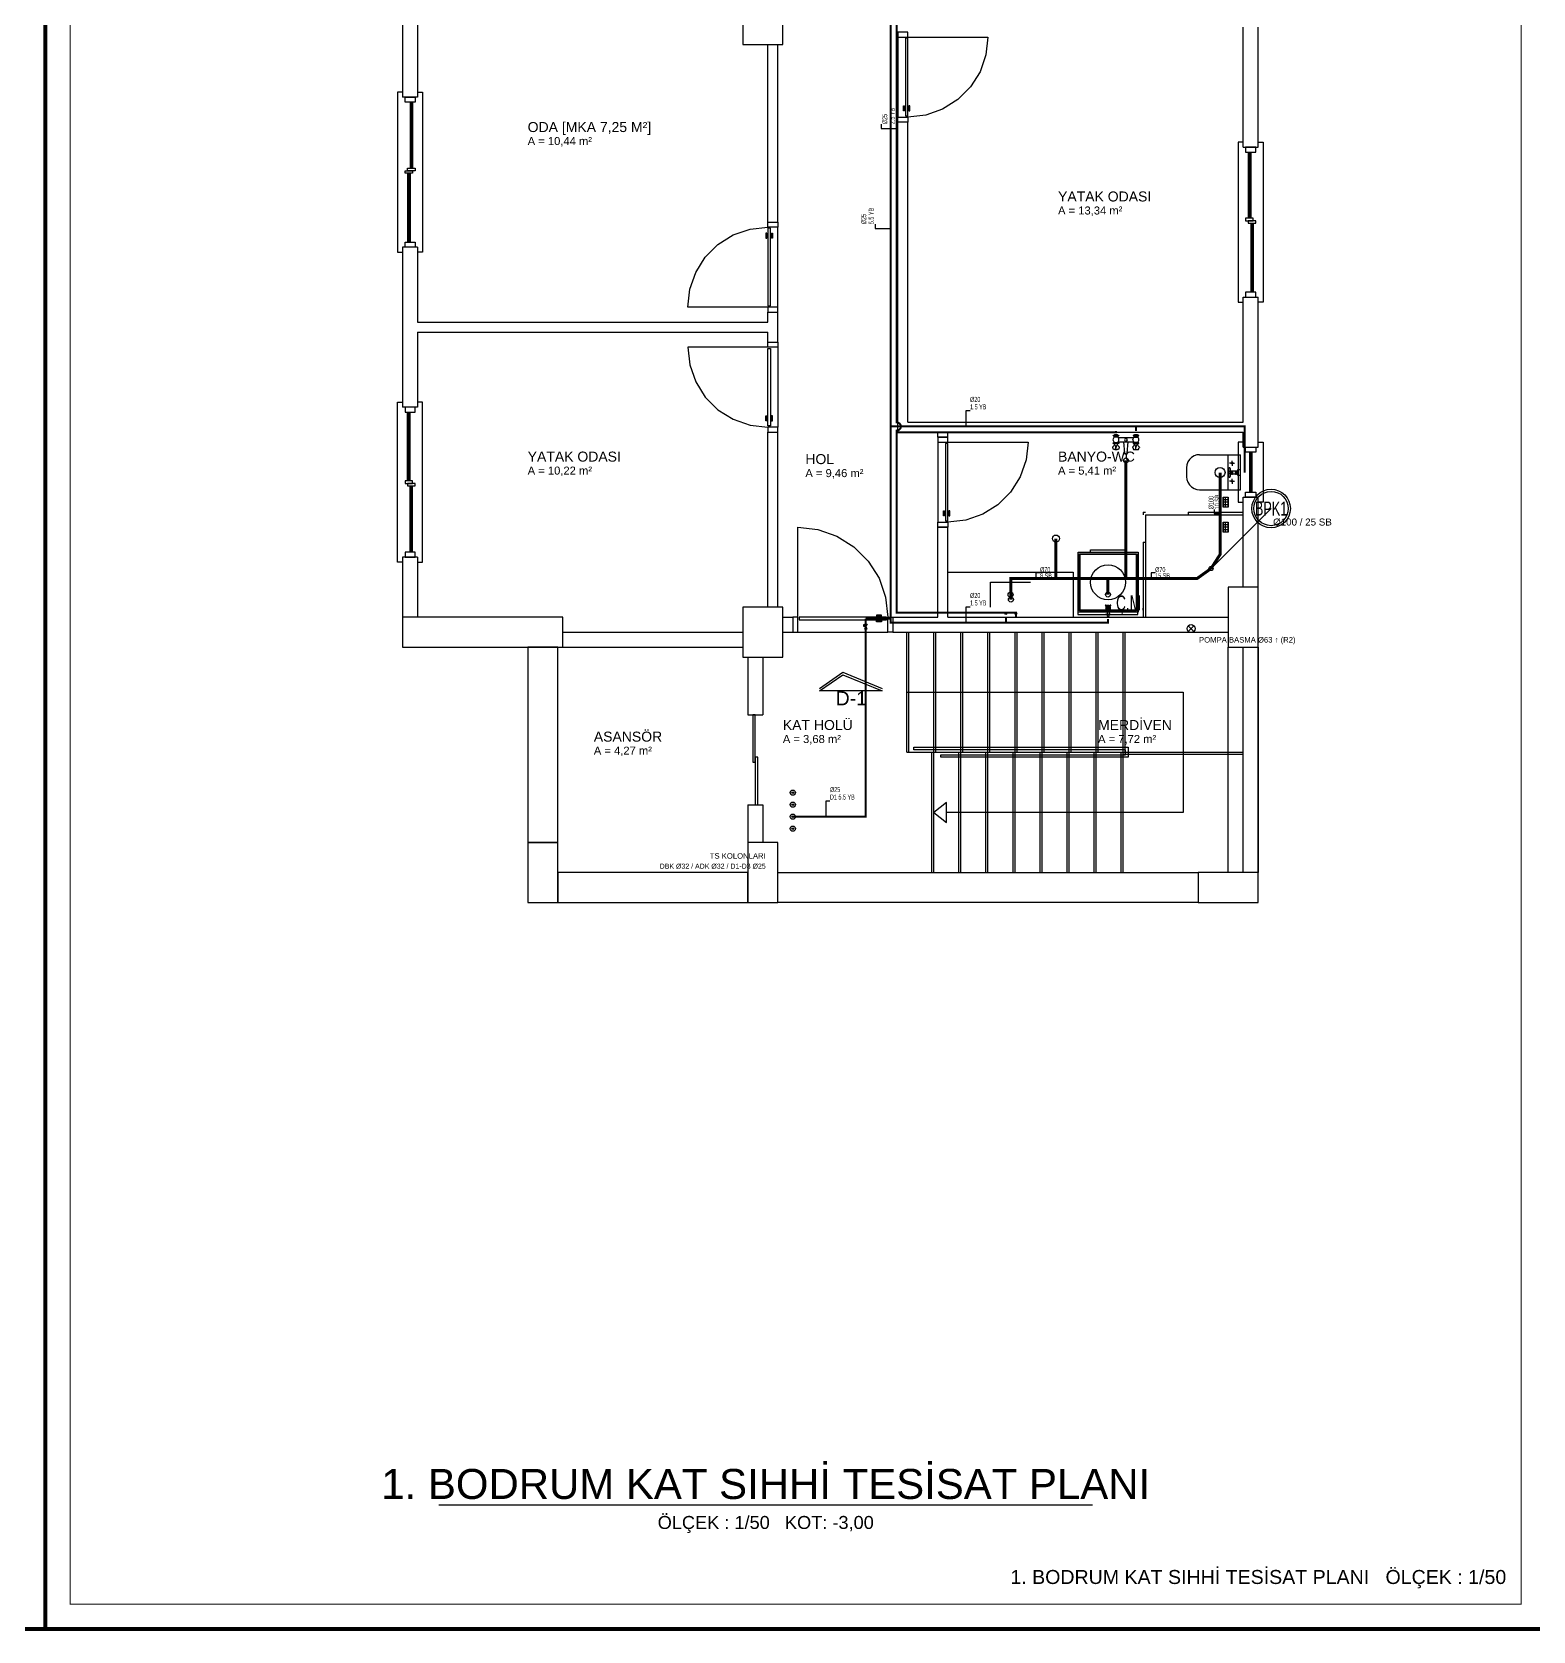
# Model space of a CAD drawing. Header units: centimetres. Extents: x -3952 to 14132, y 6348 to 11752.
# Drawn here: x 2987 to 4487, y 9098 to 10696 of the extents above; entities that cross this region are included whole.
import ezdxf
from ezdxf.enums import TextEntityAlignment as Align

# ---------------------------------------------------------------- set-up
doc = ezdxf.new("R2010")
doc.units = ezdxf.units.CM
for name, pattern in [('BASMA HATTI', [31, 25, -6]), ('DASHED', [18, 12, -6]), ('PIS', [38, 30, -8])]:
    doc.linetypes.add(name, pattern=pattern)
for name, color, linetype in [('MD-YUK-BIRIMI', 7, 'Continuous'), ('MIMARI', 8, 'Continuous'), ('MIMARI-KOLON', 8, 'Continuous'), ('MIMARI-TEFRIS', 9, 'Continuous'), ('MIMARI-YAZI', 8, 'Continuous'), ('MTY-KAT-ADI', 1, 'Continuous'), ('MTY-PAFTA', 7, 'Continuous'), ('MTY-PIS SU-BASMA', 6, 'Continuous'), ('MTY-PIS-SU-BORUSU', 6, 'PIS'), ('MTY-PISSU-CAP', 211, 'Continuous'), ('MTY-PISSU-KOLON', 211, 'DASHED'), ('MTY-PISSU-KOLONNO', 211, 'Continuous'), ('MTY-SICAKSU-BORU', 1, 'BASMA HATTI'), ('MTY-SOGUKSU-BORU', 5, 'Continuous'), ('MTY-TEFRIS', 15, 'Continuous'), ('MTY-TEMIZSU-CAP', 101, 'Continuous'), ('MTY-VANA', 1, 'Continuous'), ('MTY-YUK-BIRIMI', 7, 'Continuous')]:
    doc.layers.add(name, color=color, linetype=linetype)
doc.layers.add('ROTAS-PAFTA-SINIRI', color=8, linetype='Continuous', plot=False)
doc.styles.add('ANOTATIVO', font='arial.ttf')
doc.styles.add('MTY_CAP', font='wturkce.SHX', dxfattribs={"width": 0.65, "height": 20})
doc.styles.add('MTYCAPLT', font='arial.ttf', dxfattribs={"width": 0.65, "height": 1})
doc.styles.add('ROTAS', font='arial.ttf')

# ---------------------------------------------------------------- blocks, each defined once
blk = doc.blocks.new('ROTAS_PAFTA')
blk.add_lwpolyline([(0, 0), (1, 0), (1, 1), (0, 1)], close=True)
blk = doc.blocks.new('LAVABO1')
at = {"layer": 'MTY-TEFRIS', "color": 6}
blk.add_circle((0, 15), 2.5, dxfattribs=at)
at = {"layer": 'MTY-TEFRIS', "color": 3, "ltscale": 10}
blk.add_circle((-5, 1), 1, dxfattribs=at)
at = {"layer": 'MTY-TEFRIS', "color": 1, "ltscale": 10}
blk.add_circle((5, 1), 1, dxfattribs=at)
at = {"layer": 'MD-YUK-BIRIMI', "color": 6, "style": 'MTYCAPLT', "width": 0.65}
for tag, p in [('PSCP_001', (-1.3, 17)), ('PS_001', (-0.6, 14.5))]:
    blk.add_attdef(tag, p, '', height=1, dxfattribs=at)
at = {"layer": 'MD-YUK-BIRIMI', "color": 3, "style": 'MTYCAPLT', "width": 0.65}
for tag, p in [('SOCP_001', (-6.3, -0.5)), ('SO_001', (-5.7, 0.5))]:
    blk.add_attdef(tag, p, '', height=1, dxfattribs=at)
at = {"layer": 'MD-YUK-BIRIMI', "color": 1, "style": 'MTYCAPLT', "width": 0.65}
for tag, p in [('SCCP_001', (3.7, -0.5)), ('SC_001', (4.4, 0.5))]:
    blk.add_attdef(tag, p, '', height=1, dxfattribs=at)
blk = doc.blocks.new('CAMASIR MAKINASI1')
at = {"layer": 'MTY-TEFRIS'}
for p, q in [((-0.9, 0), (-0.9, -1.5)), ((-0.9, -1.5), (1.1, -1.5)), ((1.1, -1.5), (1.1, 0))]:
    blk.add_line(p, q, dxfattribs=at)
for points in [[(-30, 0), (30, 0), (30, 60), (-30, 60)], [(2.5, 0.4), (2.5, 0), (-2.5, 0), (-2.5, 0.4)]]:
    blk.add_lwpolyline(points, close=True, dxfattribs=at)
for points in [[(-1.8, 8.2, 0.414214), (-1.4, 8.2), (-1.3, 8.2, 0.414214), (-1.3, 8.7), (-2.1, 9.4, 0.414214), (-2.5, 9.4), (-2.6, 9.3, 0.414214), (-2.6, 8.9)], [(-1.8, 5.3, -0.414214), (-1.4, 5.3), (-1.3, 5.2, -0.414214), (-1.3, 4.8), (-2.1, 4, -0.414214), (-2.5, 4), (-2.6, 4.1, -0.414214), (-2.6, 4.6)], [(1.5, 8.7, 0.414214), (1.5, 8.2), (1.6, 8.2, 0.414214), (2, 8.2), (2.8, 8.9, 0.414214), (2.8, 9.3), (2.7, 9.4, 0.414214), (2.3, 9.4)], [(1.5, 4.8, -0.414214), (1.5, 5.2), (1.6, 5.3, -0.414214), (2, 5.3), (2.8, 4.6, -0.414214), (2.8, 4.1), (2.7, 4, -0.414214), (2.3, 4)]]:
    blk.add_lwpolyline(points, format="xyb", close=True, dxfattribs=at)
for points in [[(-1.5, 8.1), (-1.1, 7.7)], [(-1.5, 5.3), (-1.1, 5.7)], [(-1.3, 8.3), (-0.9, 7.9)], [(-1.3, 5.2), (-0.9, 5.6)], [(-0.9, 4.4), (-0.9, 0.4)], [(1.5, 8.3), (1.1, 7.9)], [(1.5, 5.2), (1.1, 5.6)], [(1.1, 4.4), (1.1, 0.4)], [(1.6, 8.1), (1.3, 7.7)], [(1.6, 5.3), (1.3, 5.7)]]:
    blk.add_lwpolyline(points, dxfattribs=at)
at = {"layer": 'MTY-TEFRIS', "color": 6}
blk.add_circle((0, 20), 2.5, dxfattribs=at)
at = {"layer": 'MTY-TEFRIS'}
for radius in [1.54, 0.581]:
    blk.add_circle((0.1, 6.7), radius, dxfattribs=at)
for start, end in [(143.134, 216.8657), (53.1342, 126.866), (233.1342, 306.8659), (323.1339, 36.8659)]:
    blk.add_arc((0.1, 6.7), 2.51, start, end, dxfattribs=at)
at = {"layer": 'MD-YUK-BIRIMI', "color": 6, "style": 'MTYCAPLT', "width": 0.65}
for tag, p in [('PSCP_001', (-1.3, 22)), ('PS_001', (-0.6, 19.5))]:
    blk.add_attdef(tag, p, '', height=1, dxfattribs=at)
at = {"layer": 'MD-YUK-BIRIMI', "color": 3, "style": 'MTYCAPLT', "width": 0.65}
for tag, p in [('SO_001', (-0.7, -0.5)), ('SOCP_001', (-1.2, -2))]:
    blk.add_attdef(tag, p, '', height=1, dxfattribs=at)
at = {"layer": 'MTY-TEFRIS', "color": 15, "style": 'MTYCAPLT', "width": 0.65}
blk.add_text('Ç.M.', height=15, dxfattribs=at).set_placement((8.1, 11.6), align=Align.MIDDLE_LEFT)
blk = doc.blocks.new('KLOZET1')
at = {"layer": 'MTY-TEFRIS', "color": 15}
blk.add_lwpolyline([(-3.9, 11.4, 0.414214), (-4.5, 10.8), (-4.5, 10.3, 0.414214), (-3.9, 9.7), (3.9, 9.7, 0.414214), (4.5, 10.3), (4.5, 10.8, 0.414214), (3.9, 11.4)], format="xyb", close=True, dxfattribs=at)
for points in [[(3, 0), (-3, 0), (-3, 2.3), (3, 2.3)], [(-0.8, 11.5), (0.8, 11.5), (0.8, 12), (-0.8, 12)], [(-0.8, 8.9), (0.8, 8.9), (0.8, 9.7), (-0.8, 9.7)]]:
    blk.add_lwpolyline(points, close=True, dxfattribs=at)
for points in [[(-1.6, 8.6), (-1.6, 7.5)], [(-1.6, 4.4), (-1.6, 3.4)], [(-1.3, 3.2), (-1.3, 2.3), (1.4, 2.3), (1.4, 3.2)], [(-1.2, 7.2), (-1.2, 4.8)], [(1.1, 8.9), (-1.1, 8.9)], [(-1.1, 7.3), (1.1, 7.3)], [(1.1, 4.7), (-1.1, 4.7)], [(-1.1, 3.1), (1.1, 3.1)], [(-0.5, 8.6), (-0.5, 7.5)], [(-0.5, 4.4), (-0.5, 3.4)], [(0.6, 8.6), (0.6, 7.5)], [(0.6, 4.4), (0.6, 3.4)], [(1.3, 4.8), (1.3, 5.2), (1.3, 7.2)], [(1.7, 8.6), (1.7, 7.5)], [(1.7, 4.4), (1.7, 3.4)]]:
    blk.add_lwpolyline(points, dxfattribs=at)
at = {"layer": 'MTY-TEFRIS', "color": 15, "elevation": 0}
for points in [[(-1, 10.3), (-1, 10.8, -0.414214), (-0.4, 11.4)], [(1, 10.3), (1, 10.8, 0.414214), (0.4, 11.4)]]:
    blk.add_lwpolyline(points, format="xyb", dxfattribs=at)
at = {"layer": 'MTY-TEFRIS', "color": 6}
blk.add_circle((0, 20), 5, dxfattribs=at)
at = {"layer": 'MTY-TEFRIS', "color": 15}
for centre, radius, start, end in [((-1.1, 8.1), 0.734, 41.7592, 138.241), ((-1.1, 8), 0.734, 221.7593, 318.2408), ((-1.1, 4), 0.734, 41.7592, 138.241), ((-1.1, 3.8), 0.734, 221.7593, 318.2408), ((-0.4, 10.3, 0), 0.641, 179.9998, 270.0001), ((0, 8.1), 0.734, 41.7592, 138.241), ((0, 8), 0.734, 221.7593, 318.2408), ((0, 4), 0.734, 41.7592, 138.241), ((0, 3.8), 0.734, 221.7593, 318.2408), ((0.4, 10.3, 0), 0.641, 270.0001, 0), ((1.1, 8.1), 0.734, 41.7592, 138.241), ((1.1, 8), 0.734, 221.7593, 318.2408), ((1.1, 4), 0.734, 41.7592, 138.241), ((1.1, 3.8), 0.734, 221.7593, 318.2408)]:
    blk.add_arc(centre, radius, start, end, dxfattribs=at)
at = {"layer": 'MD-YUK-BIRIMI', "color": 6, "style": 'MTYCAPLT', "width": 0.65}
for tag, p in [('PSCP_001', (-1.3, 24.5)), ('PS_001', (-0.6, 19.5))]:
    blk.add_attdef(tag, p, '', height=1, dxfattribs=at)
at = {"layer": 'MD-YUK-BIRIMI', "color": 3, "style": 'MTYCAPLT', "width": 0.65}
for tag, p in [('SOCP_001', (-1.3, 1.8)), ('SO_001', (-0.7, -0.5))]:
    blk.add_attdef(tag, p, '', height=1, dxfattribs=at)
blk = doc.blocks.new('DUS TEKNESI1')
at = {"layer": 'MTY-TEFRIS'}
for points in [[(0, 18.4), (-0.6, 18.4, 0.391322), (-1.3, 17.8), (-2.2, 6.3)], [(0, 18.4), (0.6, 18.4, -0.391322), (1.3, 17.8), (2.2, 6.3)], [(-10, 13.9), (-10, 12.2, -0.146062), (-11.3, 8.9, 0.113221), (-13.3, 11.5, -0.416893), (-13.3, 12)], [(-6.7, 12, -0.17585), (-7.5, 13.9), (-12.5, 13.9, -0.17585), (-13.3, 12)], [(-12.8, 0.5), (-12.8, 0), (-10, 0), (-7.2, 0), (-7.2, 0.5, 0.153746), (-12.8, 0.5), (-10, 0.5), (-7.2, 0.5)], [(-8.6, 6.9, -0.601952), (-8.6, 1.6), (-8.6, 0.8)], [(6.7, 12, 0.17585), (7.5, 13.9), (12.5, 13.9, 0.17585), (13.3, 12)], [(8.6, 6.9, 0.601952), (8.6, 1.6), (11.4, 1.6, 0.601952), (11.4, 6.9)], [(12.8, 0.5), (12.8, 0), (10, 0), (7.2, 0), (7.2, 0.5, -0.153746), (12.8, 0.5), (10, 0.5), (7.2, 0.5)], [(10, 13.9), (10, 12.2, 0.146062), (11.3, 8.9, -0.113221), (13.3, 11.5)]]:
    blk.add_lwpolyline(points, format="xyb", dxfattribs=at)
for points in [[(-12.8, 7.5), (-10, 7.5), (-7.2, 7.5), (-7.2, 8), (-10, 8), (-12.8, 8)], [(-8.6, 0), (-8.6, -1), (-11.4, -1), (-11.4, 0)], [(12.8, 7.5), (10, 7.5), (7.2, 7.5), (7.2, 8), (10, 8), (12.8, 8)], [(11.4, 0), (11.4, -1), (8.6, -1), (8.6, 0)]]:
    blk.add_lwpolyline(points, close=True, dxfattribs=at)
for points in [[(-11.6, 9.5), (-11.6, 8)], [(-11.4, 7.5), (-11.4, 6.9), (-8.6, 6.9)], [(-8.6, 1.6), (-11.4, 1.6), (-11.4, 0.8)], [(-8.6, 7.5), (-8.6, 6.9)], [(-8.4, 9.5), (-8.4, 8)], [(7.8, 6.3), (-7.8, 6.3)], [(-7.8, 2.3), (7.8, 2.3)], [(8.4, 9.5), (8.4, 8)], [(11.4, 7.5), (11.4, 6.9), (8.6, 6.9)], [(8.6, 7.5), (8.6, 6.9)], [(8.6, 1.6), (8.6, 0.8)], [(11.4, 1.6), (11.4, 0.8)], [(11.6, 9.5), (11.6, 8)]]:
    blk.add_lwpolyline(points, dxfattribs=at)
at = {"layer": 'MTY-TEFRIS', "color": 6}
blk.add_circle((0, 25), 2.5, dxfattribs=at)
at = {"layer": 'MTY-TEFRIS'}
for centre, radius, start, end in [((0, 17.2), 1.6, 330.6975, 209.3026), ((-10, 4.3), 2.96, 117.9084, 242.0919), ((-10, 2.2), 11.8, 79.4131, 100.5868), ((-3.8, 12.8), 6.25, 185.208, 218.4476), ((-2, 5.9), 7.27, 130.2551, 156.0938), ((-6.9, 11.7), 0.344, 310.5655, 41.0891), ((0, 4.3), 1.37, 90.0002, 270.0001), ((0, 4.3), 1.37, 270.0001, 90.0002), ((6.9, 11.7), 0.344, 138.9108, 229.4346), ((2, 5.9), 7.27, 23.9063, 49.7447), ((10, 2.2), 11.8, 79.4131, 100.5868), ((3.8, 12.8), 6.25, 321.5525, 354.7921), ((13.1, 11.7), 0.344, 310.5655, 41.0891)]:
    blk.add_arc(centre, radius, start, end, dxfattribs=at)
at = {"layer": 'MD-YUK-BIRIMI', "color": 6, "style": 'MTYCAPLT', "width": 0.65}
for tag, p in [('PSCP_001', (-1.3, 27)), ('PS_001', (-0.6, 24.5))]:
    blk.add_attdef(tag, p, '', height=1, dxfattribs=at)
at = {"layer": 'MD-YUK-BIRIMI', "color": 3, "style": 'MTYCAPLT', "width": 0.65}
for tag, p in [('SO_001', (-10.7, -0.5)), ('SOCP_001', (-11.3, -1.5))]:
    blk.add_attdef(tag, p, '', height=1, dxfattribs=at)
at = {"layer": 'MD-YUK-BIRIMI', "color": 1, "style": 'MTYCAPLT', "width": 0.65}
for tag, p in [('SC_001', (9.4, -0.5)), ('SCCP_001', (8.7, -1.5))]:
    blk.add_attdef(tag, p, '', height=1, dxfattribs=at)
blk = doc.blocks.new('YER SUZGECI DN501')
at = {"layer": 'MTY-TEFRIS', "color": 6}
blk.add_circle((0, 0), 3.5, dxfattribs=at)
at = {"layer": 'MD-YUK-BIRIMI', "color": 6, "style": 'MTYCAPLT', "width": 0.65}
for tag, p in [('PSCP_001', (-1.3, 0.7)), ('PS_001', (-0.6, -0.5))]:
    blk.add_attdef(tag, p, '', height=1, dxfattribs=at)
blk = doc.blocks.new('MTY-PIS SU CAP SB')
at = {"layer": 'MTY-PISSU-CAP'}
for p, q in [((0.83, 1.17), (0, 1.17)), ((0, 1.17), (0, 0))]:
    blk.add_line(p, q, dxfattribs=at)
at = {"layer": 'MTY-PISSU-CAP', "style": 'MTY_CAP', "width": 0.65}
blk.add_attdef('PSCP_001', (0.83, 1.29), '', height=1, dxfattribs=at)
at = {"layer": 'MTY-YUK-BIRIMI', "color": 211, "style": 'MTY_CAP', "width": 0.65}
blk.add_attdef('PS_001', (0.83, 0.07), '', height=1, dxfattribs=at)
blk = doc.blocks.new('MTY-PIS SU KOLON')
at = {"layer": 'MTY-PISSU-KOLON', "linetype": 'Continuous', "lineweight": -3}
blk.add_hatch(color=256, dxfattribs=at).paths.add_polyline_path([(-2.7, -0.1, 0.848135), (0, -0.1, -0.848135), (2.7, -0.1, 0.414214), (0, 2.6, 0.414214)])
blk.add_circle((0, 0), 3.5, dxfattribs=at)
blk = doc.blocks.new('MTY-KOLON NO PIS SU')
at = {"color": 6, "linetype": 'Continuous', "ltscale": 100}
blk.add_circle((0, 0), 27.5, dxfattribs=at)
at = {"color": 7, "linetype": 'Continuous', "ltscale": 100}
blk.add_circle((0, 0), 24.5, dxfattribs=at)
at = {"style": 'ANOTATIVO', "width": 0.65}
blk.add_attdef('K', text='', height=20, dxfattribs=at).set_placement((0, 0), align=Align.MIDDLE_CENTER)
blk = doc.blocks.new('MTY-KURESEL VANA')
at = {"layer": 'MTY-VANA'}
for p, q in [((0, 0), (0, 8)), ((0, 8), (8, 8))]:
    blk.add_line(p, q, dxfattribs=at)
blk.add_lwpolyline([(-10, 5), (-10, -5), (10, 5), (10, -5), (-10, 5)], dxfattribs=at)
at = {"layer": 'MTY-VANA', "style": 'MTYCAPLT', "width": 0.65}
blk.add_attdef('CAP', text='', height=10, dxfattribs=at).set_placement((-1.1, 0), align=Align.CENTER)
blk = doc.blocks.new('MTY-TEMIZ SU CAP MB')
at = {"layer": 'MTY-TEMIZSU-CAP'}
for p, q in [((0.83, 3.1), (0, 3.1)), ((0, 3.1), (0, 0))]:
    blk.add_line(p, q, dxfattribs=at)
at = {"layer": 'MTY-TEMIZSU-CAP', "style": 'MTY_CAP', "width": 0.65}
for tag, p in [('SOCP_001', (0.83, 4.92)), ('SCCP_001', (0.83, 1.92))]:
    blk.add_attdef(tag, p, '', height=1, dxfattribs=at)
at = {"layer": 'MTY-YUK-BIRIMI', "color": 101, "style": 'MTY_CAP', "width": 0.65}
for tag, p in [('SO_001', (0.83, 3.42)), ('SC_001', (0.83, 0.42))]:
    blk.add_attdef(tag, p, '', height=1, dxfattribs=at)

msp = doc.modelspace()

# ---------------------------------------------------------------- linework, layer by layer
at = {"layer": 'MIMARI'}
for p, q in [((3357.1, 10706.3), (3357.1, 10631.3)), ((3372.1, 10706.3), (3372.1, 10631.3)), ((4197.1, 10581.3), (4197.1, 10701.3)), ((4212.1, 10581.3), (4212.1, 10701.3)), ((3722.1, 10506.3), (3722.1, 10683.8)), ((3732.1, 10506.3), (3732.1, 10683.8)), ((3852.1, 10691.3), (3852.1, 10611.3)), ((3862.1, 10691.3), (3942.1, 10691.3)), ((3372.1, 10631.3), (3357.1, 10631.3)), ((3364.6, 10626.3), (3364.6, 10560.1)), ((3365.6, 10626.3), (3365.6, 10560.1)), ((3366.1, 10626.3), (3366.1, 10560.1)), ((3367.1, 10626.3), (3367.1, 10560.1)), ((3852.1, 10296.3), (3852.1, 10606.3)), ((3862.1, 10606.3), (3852.1, 10606.3)), ((3862.1, 10306.3), (3862.1, 10606.3)), ((4197.1, 10581.3), (4212.1, 10581.3)), ((4202.1, 10576.3), (4202.1, 10510.1)), ((4203.1, 10576.3), (4203.1, 10510.1)), ((4203.6, 10576.3), (4203.6, 10510.1)), ((4204.6, 10576.3), (4204.6, 10510.1)), ((3362.1, 10555.1), (3362.1, 10486.3)), ((3363.1, 10555.1), (3363.1, 10486.3)), ((3363.6, 10555.1), (3363.6, 10486.3)), ((3364.6, 10555.1), (3364.6, 10486.3)), ((3722.1, 10506.3), (3732.1, 10506.3)), ((3732.1, 10421.3), (3732.1, 10501.3)), ((4204.6, 10505.1), (4204.6, 10436.3)), ((4205.6, 10505.1), (4205.6, 10436.3)), ((4206.1, 10505.1), (4206.1, 10436.3)), ((4207.1, 10505.1), (4207.1, 10436.3)), ((3357.1, 10481.3), (3357.1, 10321.3)), ((3372.1, 10481.3), (3357.1, 10481.3)), ((3372.1, 10481.3), (3372.1, 10406.3)), ((3722.1, 10421.3), (3642.1, 10421.3)), ((4197.1, 10306.3), (4197.1, 10431.3)), ((4197.1, 10431.3), (4212.1, 10431.3)), ((4212.1, 10281.3), (4212.1, 10431.3)), ((3372.1, 10406.3), (3722.1, 10406.3)), ((3722.1, 10406.3), (3722.1, 10416.3)), ((3722.1, 10416.3), (3732.1, 10416.3)), ((3732.1, 10386.3), (3732.1, 10416.3)), ((3372.1, 10396.3), (3372.1, 10321.3)), ((3372.1, 10396.3), (3722.1, 10396.3)), ((3722.1, 10386.3), (3722.1, 10396.3)), ((3722.1, 10381.3), (3642.1, 10381.3)), ((3722.1, 10386.3), (3732.1, 10386.3)), ((3732.1, 10381.3), (3732.1, 10301.3)), ((3372.1, 10321.3), (3357.1, 10321.3)), ((3362.1, 10247.6), (3362.1, 10316.3)), ((3363.1, 10247.6), (3363.1, 10316.3)), ((3363.6, 10247.6), (3363.6, 10316.3)), ((3364.6, 10247.6), (3364.6, 10316.3)), ((3722.1, 10121.3), (3722.1, 10296.3)), ((3722.1, 10296.3), (3732.1, 10296.3)), ((3732.1, 10121.3), (3732.1, 10296.3)), ((3852.1, 10296.3), (3892.1, 10296.3)), ((3862.1, 10306.3), (4197.1, 10306.3)), ((3892.1, 10291.3), (3892.1, 10296.3)), ((3902.1, 10296.3), (4197.1, 10296.3)), ((3902.1, 10291.3), (3902.1, 10296.3)), ((4197.1, 10281.3), (4197.1, 10296.3)), ((3892.1, 10291.3), (3902.1, 10291.3)), ((3892.1, 10286.3), (3892.1, 10206.3)), ((3902.1, 10286.3), (3982.1, 10286.3)), ((4197.1, 10281.3), (4212.1, 10281.3)), ((4203.3, 10276.3), (4203.3, 10236.3)), ((4204.3, 10276.3), (4204.3, 10236.3)), ((4204.8, 10276.3), (4204.8, 10236.3)), ((4205.8, 10276.3), (4205.8, 10236.3)), ((3364.6, 10176.3), (3364.6, 10242.6)), ((3365.6, 10176.3), (3365.6, 10242.6)), ((3366.1, 10176.3), (3366.1, 10242.6)), ((3367.1, 10176.3), (3367.1, 10242.6)), ((4197.1, 10141.3), (4197.1, 10231.3)), ((4197.1, 10231.3), (4212.1, 10231.3)), ((4212.1, 10141.3), (4212.1, 10231.3)), ((3752.1, 10111.3), (3752.1, 10201.3)), ((3892.1, 10111.3), (3892.1, 10201.3)), ((3892.1, 10201.3), (3902.1, 10201.3)), ((3902.1, 10111.3), (3902.1, 10201.3)), ((3357.1, 10171.3), (3357.1, 10111.3)), ((3372.1, 10171.3), (3357.1, 10171.3)), ((3372.1, 10171.3), (3372.1, 10111.3)), ((3737.1, 10111.3), (3747.1, 10111.3)), ((3747.1, 10111.3), (3747.1, 10096.3)), ((3847.1, 10111.3), (3892.1, 10111.3)), ((3847.1, 10111.3), (3847.1, 10096.3)), ((3902.1, 10111.3), (4182.1, 10111.3)), ((3517.1, 10096.3), (3697.1, 10096.3)), ((3737.1, 10096.3), (3747.1, 10096.3)), ((3752.1, 10096.3), (3842.1, 10096.3)), ((3847.1, 10096.3), (4182.1, 10096.3)), ((3861.1, 9976.3), (3861.1, 10096.3)), ((3863.1, 9976.3), (3863.1, 10096.3)), ((3888.1, 9976.3), (3888.1, 10096.3)), ((3890.1, 9976.3), (3890.1, 10096.3)), ((3915.1, 9976.3), (3915.1, 10096.3)), ((3917.1, 9976.3), (3917.1, 10096.3)), ((3942.1, 9976.3), (3942.1, 10096.3)), ((3944.1, 9976.3), (3944.1, 10096.3)), ((3969.1, 9976.3), (3969.1, 10096.3)), ((3971.1, 9976.3), (3971.1, 10096.3)), ((3996.1, 9976.3), (3996.1, 10096.3)), ((3998.1, 9976.3), (3998.1, 10096.3)), ((4023.1, 9976.3), (4023.1, 10096.3)), ((4025.1, 9976.3), (4025.1, 10096.3)), ((4050.1, 9976.3), (4050.1, 10096.3)), ((4052.1, 9976.3), (4052.1, 10096.3)), ((4077.1, 9976.3), (4077.1, 10096.3)), ((4079.1, 9976.3), (4079.1, 10096.3)), ((3517.1, 10081.3), (3697.1, 10081.3)), ((3702.1, 10071.3), (3702.1, 10013.8)), ((3717.1, 10071.3), (3717.1, 10013.8)), ((4197.1, 9856.3), (4197.1, 10081.3)), ((4212.1, 9856.3), (4212.1, 10081.3)), ((3702.1, 10013.8), (3717.1, 10013.8)), ((3861.1, 9976.3), (4077.1, 9976.3)), ((3886.1, 9856.3), (3886.1, 9976.3)), ((3888.1, 9856.3), (3888.1, 9976.3)), ((3913.1, 9856.3), (3913.1, 9976.3)), ((3915.1, 9856.3), (3915.1, 9976.3)), ((3940.1, 9856.3), (3940.1, 9976.3)), ((3942.1, 9856.3), (3942.1, 9976.3)), ((3967.1, 9856.3), (3967.1, 9976.3)), ((3969.1, 9856.3), (3969.1, 9976.3)), ((3994.1, 9856.3), (3994.1, 9976.3)), ((3996.1, 9856.3), (3996.1, 9976.3)), ((4021.1, 9856.3), (4021.1, 9976.3)), ((4023.1, 9856.3), (4023.1, 9976.3)), ((4048.1, 9856.3), (4048.1, 9976.3)), ((4050.1, 9856.3), (4050.1, 9976.3)), ((4075.1, 9856.3), (4075.1, 9976.3)), ((4077.1, 9856.3), (4077.1, 9976.3)), ((4077.1, 9976.3), (4197.1, 9976.3)), ((4077.1, 9974.3), (4197.1, 9974.3)), ((3702.1, 9923.8), (3702.1, 9886.3)), ((3702.1, 9923.8), (3717.1, 9923.8)), ((3717.1, 9923.8), (3717.1, 9886.3))]:
    msp.add_line(p, q, dxfattribs=at)
for points in [[(3862.1, 10696.3), (3852.1, 10696.3), (3852.1, 10691.3), (3862.1, 10691.3), (3862.1, 10696.3)], [(3859.6, 10690.1), (3859.6, 10612.6), (3862.1, 10612.6), (3862.1, 10690.1), (3859.6, 10690.1)], [(3942.1, 10691.3), (3940.1, 10673.5), (3934.2, 10656.6), (3924.6, 10641.4), (3912, 10628.8), (3896.8, 10619.2), (3879.9, 10613.3), (3862.1, 10611.3)], [(3357.1, 10636.3), (3352.1, 10636.3), (3352.1, 10476.3), (3357.1, 10476.3)], [(3359.6, 10631.3), (3369.6, 10631.3), (3369.6, 10626.3), (3359.6, 10626.3), (3359.6, 10631.3)], [(3372.1, 10636.3), (3377.1, 10636.3), (3377.1, 10476.3), (3372.1, 10476.3)], [(3857.6, 10622.6), (3858.6, 10622.6), (3858.6, 10617.6), (3857.6, 10617.6), (3857.6, 10622.6)], [(3864.1, 10622.6), (3863.1, 10622.6), (3863.1, 10617.6), (3864.1, 10617.6), (3864.1, 10622.6)], [(3862.1, 10606.3), (3852.1, 10606.3), (3852.1, 10611.3), (3862.1, 10611.3), (3862.1, 10606.3)], [(4197.1, 10586.3), (4192.1, 10586.3), (4192.1, 10426.3), (4197.1, 10426.3)], [(4209.6, 10581.3), (4199.6, 10581.3), (4199.6, 10576.3), (4209.6, 10576.3), (4209.6, 10581.3)], [(4212.1, 10586.3), (4217.1, 10586.3), (4217.1, 10426.3), (4212.1, 10426.3)], [(3359.6, 10557.6), (3367.1, 10557.6), (3367.1, 10555.1), (3359.6, 10555.1), (3359.6, 10557.6)], [(3362.1, 10560.1), (3369.6, 10560.1), (3369.6, 10557.6), (3362.1, 10557.6), (3362.1, 10560.1)], [(3642.1, 10421.3), (3644.1, 10439.1), (3650, 10456), (3659.6, 10471.2), (3672.2, 10483.9), (3687.4, 10493.4), (3704.3, 10499.3), (3722.1, 10501.3)], [(3722.1, 10506.3), (3732.1, 10506.3), (3732.1, 10501.3), (3722.1, 10501.3), (3722.1, 10506.3)], [(4207.1, 10510.1), (4199.6, 10510.1), (4199.6, 10507.6), (4207.1, 10507.6), (4207.1, 10510.1)], [(4209.6, 10507.6), (4202.1, 10507.6), (4202.1, 10505.1), (4209.6, 10505.1), (4209.6, 10507.6)], [(3359.6, 10486.3), (3369.6, 10486.3), (3369.6, 10481.3), (3359.6, 10481.3), (3359.6, 10486.3)], [(3720.1, 10490.1), (3721.1, 10490.1), (3721.1, 10495.1), (3720.1, 10495.1), (3720.1, 10490.1)], [(3724.6, 10422.6), (3724.6, 10500.1), (3722.1, 10500.1), (3722.1, 10422.6), (3724.6, 10422.6)], [(3726.6, 10490.1), (3725.6, 10490.1), (3725.6, 10495.1), (3726.6, 10495.1), (3726.6, 10490.1)], [(3722.1, 10416.3), (3732.1, 10416.3), (3732.1, 10421.3), (3722.1, 10421.3), (3722.1, 10416.3)], [(4209.6, 10436.3), (4199.6, 10436.3), (4199.6, 10431.3), (4209.6, 10431.3), (4209.6, 10436.3)], [(3642.1, 10381.3), (3644.1, 10363.5), (3650, 10346.6), (3659.6, 10331.4), (3672.2, 10318.8), (3687.4, 10309.2), (3704.3, 10303.3), (3722.1, 10301.3)], [(3722.1, 10386.3), (3732.1, 10386.3), (3732.1, 10381.3), (3722.1, 10381.3), (3722.1, 10386.3)], [(3724.6, 10380.1), (3724.6, 10302.6), (3722.1, 10302.6), (3722.1, 10380.1), (3724.6, 10380.1)], [(3357.1, 10166.3), (3352.1, 10166.3), (3352.1, 10326.3), (3357.1, 10326.3)], [(3372.1, 10166.3), (3377.1, 10166.3), (3377.1, 10326.3), (3372.1, 10326.3)], [(3359.6, 10316.3), (3369.6, 10316.3), (3369.6, 10321.3), (3359.6, 10321.3), (3359.6, 10316.3)], [(3720.1, 10312.6), (3721.1, 10312.6), (3721.1, 10307.6), (3720.1, 10307.6), (3720.1, 10312.6)], [(3726.6, 10312.6), (3725.6, 10312.6), (3725.6, 10307.6), (3726.6, 10307.6), (3726.6, 10312.6)], [(3722.1, 10296.3), (3732.1, 10296.3), (3732.1, 10301.3), (3722.1, 10301.3), (3722.1, 10296.3)], [(3902.1, 10291.3), (3892.1, 10291.3), (3892.1, 10286.3), (3902.1, 10286.3), (3902.1, 10291.3)], [(3899.6, 10285.1), (3899.6, 10207.6), (3902.1, 10207.6), (3902.1, 10285.1), (3899.6, 10285.1)], [(3982.1, 10286.3), (3980.1, 10268.5), (3974.2, 10251.6), (3964.6, 10236.4), (3952, 10223.8), (3936.8, 10214.2), (3919.9, 10208.3), (3902.1, 10206.3)], [(4197.1, 10286.3), (4192.1, 10286.3), (4192.1, 10226.3), (4197.1, 10226.3)], [(4199.6, 10281.3), (4209.6, 10281.3), (4209.6, 10276.3), (4199.6, 10276.3), (4199.6, 10281.3)], [(4212.1, 10286.3), (4217.1, 10286.3), (4217.1, 10226.3), (4212.1, 10226.3)], [(3359.6, 10245.1), (3367.1, 10245.1), (3367.1, 10247.6), (3359.6, 10247.6), (3359.6, 10245.1)], [(3362.1, 10242.6), (3369.6, 10242.6), (3369.6, 10245.1), (3362.1, 10245.1), (3362.1, 10242.6)], [(4199.6, 10236.3), (4209.6, 10236.3), (4209.6, 10231.3), (4199.6, 10231.3), (4199.6, 10236.3)], [(3897.6, 10217.6), (3898.6, 10217.6), (3898.6, 10212.6), (3897.6, 10212.6), (3897.6, 10217.6)], [(3904.1, 10217.6), (3903.1, 10217.6), (3903.1, 10212.6), (3904.1, 10212.6), (3904.1, 10217.6)], [(3752.1, 10201.3), (3772.1, 10199.1), (3791.1, 10192.4), (3808.2, 10181.7), (3822.5, 10167.4), (3833.2, 10150.4), (3839.8, 10131.3), (3842.1, 10111.3)], [(3902.1, 10201.3), (3892.1, 10201.3), (3892.1, 10206.3), (3902.1, 10206.3), (3902.1, 10201.3)], [(3359.6, 10171.3), (3369.6, 10171.3), (3369.6, 10176.3), (3359.6, 10176.3), (3359.6, 10171.3)], [(3747.1, 10111.3), (3747.1, 10096.3), (3752.1, 10096.3), (3752.1, 10111.3), (3747.1, 10111.3)], [(3753.3, 10108.8), (3840.8, 10108.8), (3840.8, 10111.3), (3753.3, 10111.3), (3753.3, 10108.8)], [(3830.8, 10113.3), (3830.8, 10112.3), (3835.8, 10112.3), (3835.8, 10113.3), (3830.8, 10113.3)], [(3830.8, 10106.8), (3830.8, 10107.8), (3835.8, 10107.8), (3835.8, 10106.8), (3830.8, 10106.8)], [(3847.1, 10111.3), (3847.1, 10096.3), (3842.1, 10096.3), (3842.1, 10111.3), (3847.1, 10111.3)], [(3482.1, 9886.3), (3512.1, 9886.3), (3512.1, 10081.3), (3482.1, 10081.3), (3482.1, 9886.3)], [(4182.1, 10081.3), (4212.1, 10081.3), (4212.1, 9856.3), (4182.1, 9856.3), (4182.1, 10081.3)], [(3861.1, 10036.3), (4137.1, 10036.3), (4137.1, 9916.3), (3900.6, 9916.3)], [(3707.1, 10013.8), (3707.1, 9966.3), (3709.6, 9966.3), (3709.6, 10013.8), (3707.1, 10013.8)], [(3895.1, 9973.8), (4079.6, 9973.8), (4079.6, 9978.8), (3868.1, 9978.8), (3868.1, 9981.3), (4082.1, 9981.3), (4082.1, 9971.3), (3895.1, 9971.3), (3895.1, 9973.8)], [(3709.6, 9971.3), (3709.6, 9923.8), (3712.1, 9923.8), (3712.1, 9971.3), (3709.6, 9971.3)], [(3900.6, 9926.3), (3888.1, 9916.3), (3900.6, 9906.3), (3900.6, 9926.3)], [(3702.1, 9856.3), (3512.1, 9856.3), (3512.1, 9826.3), (3702.1, 9826.3), (3702.1, 9856.3)], [(3732.1, 9856.3), (4152.1, 9856.3), (4152.1, 9826.3), (3732.1, 9826.3), (3732.1, 9856.3)]]:
    msp.add_lwpolyline(points, dxfattribs=at)
at = {"layer": 'MIMARI-KOLON'}
for points in [[(3737.1, 10743.8), (3697.1, 10743.8), (3697.1, 10683.8), (3737.1, 10683.8), (3737.1, 10743.8)], [(4182.1, 10141.3), (4182.1, 10081.3), (4212.1, 10081.3), (4212.1, 10141.3), (4182.1, 10141.3)], [(3737.1, 10121.3), (3697.1, 10121.3), (3697.1, 10071.3), (3737.1, 10071.3), (3737.1, 10121.3)], [(3517.1, 10111.3), (3357.1, 10111.3), (3357.1, 10081.3), (3517.1, 10081.3), (3517.1, 10111.3)], [(3482.1, 9886.3), (3482.1, 9826.3), (3512.1, 9826.3), (3512.1, 9886.3), (3482.1, 9886.3)], [(3702.1, 9886.3), (3702.1, 9826.3), (3732.1, 9826.3), (3732.1, 9886.3), (3702.1, 9886.3)], [(4212.1, 9856.3), (4152.1, 9856.3), (4152.1, 9826.3), (4212.1, 9826.3), (4212.1, 9856.3)]]:
    msp.add_lwpolyline(points, dxfattribs=at)
at = {"layer": 'MIMARI-TEFRIS'}
for p, q in [((4153.6, 10273.8), (4194.6, 10273.8)), ((4182.1, 10238.8), (4182.1, 10273.8)), ((4185.3, 10265.3), (4183.6, 10265.3)), ((4186.1, 10266.1), (4186.1, 10267.8)), ((4186.1, 10264.6), (4186.1, 10262.8)), ((4186.8, 10265.3), (4188.6, 10265.3)), ((4194.6, 10238.8), (4194.6, 10273.8)), ((4140.6, 10260.8), (4140.6, 10251.8)), ((4185.3, 10247.3), (4183.6, 10247.3)), ((4186.1, 10248.1), (4186.1, 10249.8)), ((4186.1, 10246.6), (4186.1, 10244.8)), ((4186.8, 10247.3), (4188.6, 10247.3)), ((4153.6, 10238.8), (4194.6, 10238.8)), ((4179.6, 10221.3), (4179.6, 10231.3)), ((4181.8, 10231.3), (4181.8, 10221.3)), ((4097.1, 10216.3), (4099.6, 10216.3)), ((4097.1, 10216.3), (4097.1, 10213.8)), ((4099.6, 10213.8), (4197.1, 10213.8)), ((4099.6, 10213.8), (4099.6, 10111.3)), ((4142.1, 10216.3), (4197.1, 10216.3)), ((4142.1, 10216.3), (4142.1, 10213.8)), ((4181.8, 10228.8), (4177.3, 10228.8)), ((4181.8, 10226.3), (4177.3, 10226.3)), ((4181.8, 10223.8), (4177.3, 10223.8)), ((4181.8, 10203.8), (4177.3, 10203.8)), ((4181.8, 10201.3), (4177.3, 10201.3)), ((4181.8, 10198.8), (4177.3, 10198.8)), ((4179.6, 10196.3), (4179.6, 10206.3)), ((4181.8, 10206.3), (4181.8, 10196.3)), ((4097.1, 10186.3), (4099.6, 10186.3)), ((4097.1, 10186.3), (4097.1, 10111.3))]:
    msp.add_line(p, q, dxfattribs=at)
for points in [[(4153.6, 10273.8), (4150.7, 10273.5), (4148, 10272.5), (4145.5, 10271), (4143.4, 10268.9), (4141.9, 10266.5), (4140.9, 10263.7), (4140.6, 10260.8)], [(4140.6, 10251.8), (4140.9, 10248.9), (4141.9, 10246.2), (4143.4, 10243.7), (4145.5, 10241.7), (4148, 10240.1), (4150.7, 10239.1), (4153.6, 10238.8)], [(4182.1, 10221.3), (4177.1, 10221.3), (4177.1, 10231.3), (4182.1, 10231.3), (4182.1, 10221.3)], [(4177.3, 10221.3), (4177.3, 10231.3)], [(4182.1, 10196.3), (4177.1, 10196.3), (4177.1, 10206.3), (4182.1, 10206.3), (4182.1, 10196.3)], [(4177.3, 10196.3), (4177.3, 10206.3)], [(4092.1, 10176.3), (4092.1, 10116.3), (4032.1, 10116.3), (4032.1, 10176.3), (4092.1, 10176.3)], [(4090.6, 10174.8), (4090.6, 10117.8), (4033.6, 10117.8), (4033.6, 10174.8), (4090.6, 10174.8)], [(4090.1, 10174.3), (4090.1, 10118.3), (4034.1, 10118.3), (4034.1, 10174.3), (4090.1, 10174.3)], [(4044.6, 10176.3), (4044.6, 10178.8), (4079.6, 10178.8), (4079.6, 10176.3)], [(3902.1, 10156.3), (4027.1, 10156.3), (4027.1, 10111.3)], [(3944.6, 10121.3), (3944.6, 10146.3), (3984.6, 10146.3)], [(3773.7, 10040.1), (3797.1, 10056.3), (3836.2, 10040.1)], [(3836.2, 10037.6), (3773.7, 10037.6), (3797.1, 10053.8), (3836.2, 10037.6)]]:
    msp.add_lwpolyline(points, dxfattribs=at)
for centre, radius in [((4186.1, 10265.3), 0.75), ((4186.1, 10247.3), 0.75), ((4062.1, 10146.3), 17.5), ((3964.6, 10133.8), 2.5)]:
    msp.add_circle(centre, radius, dxfattribs=at)
at = {"layer": 'MTY-KAT-ADI'}
msp.add_line((3393.3, 9224), (4046.7, 9224), dxfattribs=at)
at = {"layer": 'MTY-PAFTA'}
for points, const_width in [([(1500, 9100), (3000, 9100), (3000, 11750), (1500, 11750)], 4), ([(3000, 9100), (4500, 9100), (4500, 11750), (3000, 11750)], 4), ([(3025, 9125), (4475, 9125), (4475, 11725), (3025, 11725)], 1)]:
    msp.add_lwpolyline(points, close=True, dxfattribs=dict(at, const_width=const_width))
at = {"layer": 'MTY-PIS SU-BASMA'}
for p, q in [((4142.2, 10097.2), (4147.8, 10102.8)), ((4142.2, 10102.8), (4147.8, 10097.2))]:
    msp.add_line(p, q, dxfattribs=at)
msp.add_circle((4145, 10100), 4, dxfattribs=at)
at = {"layer": 'MTY-PIS-SU-BORUSU', "const_width": 3}
for points in [[(4080, 10268), (4080, 10150)], [(4174, 10256), (4174, 10174), (4165, 10160)], [(4010, 10190), (4010, 10150)], [(3965, 10129), (3965, 10150), (4151, 10150), (4165, 10160)], [(4062, 10134), (4062, 10150)]]:
    msp.add_lwpolyline(points, dxfattribs=at)
at = {"layer": 'MTY-PISSU-KOLONNO'}
msp.add_line((4165, 10160), (4225, 10220), dxfattribs=at)
at = {"layer": 'MTY-SICAKSU-BORU', "const_width": 2}
for points in [[(3851, 10842), (3851, 10306), (3852, 10305.9), (3853, 10305.5), (3853.8, 10304.8), (3854.5, 10304), (3854.9, 10303), (3855, 10302), (3854.9, 10301), (3854.5, 10300), (3853.8, 10299.2), (3853, 10298.5), (3852, 10298.1), (3851, 10298), (3851, 10296), (4070, 10296), (4070, 10297.5)], [(3851, 10296), (3851, 10116), (3970, 10116), (3970, 10110.5)]]:
    msp.add_lwpolyline(points, dxfattribs=at)
at = {"layer": 'MTY-SOGUKSU-BORU', "const_width": 2}
for points in [[(3820, 10110), (3845, 10110), (3845, 10846), (4090, 10846), (4090, 11286.9), (4100.5, 11286.9)], [(3845, 10302), (4198.5, 10302), (4198.5, 10256)], [(4090, 10302), (4090, 10297.5)], [(3747, 9912), (3820, 9912), (3820, 10090), (3820, 10110)], [(3845, 10110), (3845, 10106), (4062, 10106), (4062, 10109.5)], [(3960, 10106), (3960, 10110.5)]]:
    msp.add_lwpolyline(points, dxfattribs=at)
at = {"layer": 'MTY-SOGUKSU-BORU'}
for centre, radius in [((3747, 9936), 2.6), ((3747, 9924), 2.6), ((3747, 9936), 0.91), ((3747, 9912), 2.6), ((3747, 9924), 0.91), ((3747, 9912), 0.91), ((3747, 9900), 2.6), ((3747, 9900), 0.91)]:
    msp.add_circle(centre, radius, dxfattribs=at)

# ---------------------------------------------------------------- block references
at = {"layer": 'MTY-PISSU-KOLONNO'}
ref = msp.add_blockref('MTY-KOLON NO PIS SU', (4225, 10220), dxfattribs=dict(at, xscale=0.7, yscale=0.7))
ref.add_attrib('K', 'BPK1', dxfattribs={"height": 14, "style": 'ANOTATIVO', "width": 0.65}).set_placement((4225, 10220), align=Align.MIDDLE_CENTER)
at = {"layer": 'MTY-TEFRIS'}
ref = msp.add_blockref('MTY-TEMIZ SU CAP MB', (3851, 10600), dxfattribs=dict(at, xscale=5, yscale=5, rotation=90))
ref.add_attrib('SCCP_001', 'Ø25', (3841.4, 10604.2), dxfattribs={"layer": 'MTY-TEMIZSU-CAP', "height": 5, "rotation": 90, "style": 'MTY_CAP', "width": 0.65})
ref.add_attrib('SC_001', '2.5 YB', (3848.9, 10604.2), dxfattribs={"layer": 'MTY-YUK-BIRIMI', "color": 101, "height": 5, "rotation": 90, "style": 'MTY_CAP', "width": 0.65})
ref = msp.add_blockref('MTY-TEMIZ SU CAP MB', (3845, 10500), dxfattribs=dict(at, xscale=5, yscale=5, rotation=90))
ref.add_attrib('SO_001', '5.5 YB', (3827.9, 10504.2), dxfattribs={"layer": 'MTY-YUK-BIRIMI', "color": 101, "height": 5, "rotation": 90, "style": 'MTY_CAP', "width": 0.65})
ref.add_attrib('SOCP_001', 'Ø25', (3820.4, 10504.2), dxfattribs={"layer": 'MTY-TEMIZSU-CAP', "height": 5, "rotation": 90, "style": 'MTY_CAP', "width": 0.65})
ref = msp.add_blockref('MTY-TEMIZ SU CAP MB', (3920, 10302), dxfattribs=dict(at, xscale=5, yscale=5))
ref.add_attrib('SO_001', '1.5 YB', (3924.2, 10319.1), dxfattribs={"layer": 'MTY-YUK-BIRIMI', "color": 101, "height": 5, "style": 'MTY_CAP', "width": 0.65})
ref.add_attrib('SOCP_001', 'Ø20', (3924.2, 10326.6), dxfattribs={"layer": 'MTY-TEMIZSU-CAP', "height": 5, "style": 'MTY_CAP', "width": 0.65})
for name, p, rotation in [('DUS TEKNESI1', (4080, 10293), 180), ('KLOZET1', (4194, 10256), 90)]:
    msp.add_blockref(name, p, dxfattribs=dict(at, rotation=rotation))
at = {"layer": 'MTY-TEFRIS', "xscale": 5, "yscale": 5, "rotation": 90}
msp.add_blockref('MTY-PIS SU CAP SB', (4174, 10215), dxfattribs=at).add_auto_attribs({'PSCP_001': 'Ø100', 'PS_001': '10 SB'})
at = {"layer": 'MTY-TEFRIS'}
for name, p in [('YER SUZGECI DN501', (4010, 10190)), ('CAMASIR MAKINASI1', (4062, 10114)), ('LAVABO1', (3965, 10114))]:
    msp.add_blockref(name, p, dxfattribs=at)
at = {"layer": 'MTY-TEFRIS', "xscale": 5, "yscale": 5}
for p, values in [((3990, 10150), {'PSCP_001': 'Ø70', 'PS_001': '8 SB'}), ((4105, 10150), {'PSCP_001': 'Ø70', 'PS_001': '15 SB'})]:
    msp.add_blockref('MTY-PIS SU CAP SB', p, dxfattribs=at).add_auto_attribs(values)
at = {"layer": 'MTY-TEFRIS', "xscale": 0.6, "yscale": 0.6}
msp.add_blockref('MTY-PIS SU KOLON', (4165, 10160), dxfattribs=at)
at = {"layer": 'MTY-TEFRIS'}
ref = msp.add_blockref('MTY-TEMIZ SU CAP MB', (3920, 10106), dxfattribs=dict(at, xscale=5, yscale=5))
ref.add_attrib('SO_001', '1.5 YB', (3924.2, 10123.1), dxfattribs={"layer": 'MTY-YUK-BIRIMI', "color": 101, "height": 5, "style": 'MTY_CAP', "width": 0.65})
ref.add_attrib('SOCP_001', 'Ø20', (3924.2, 10130.6), dxfattribs={"layer": 'MTY-TEMIZSU-CAP', "height": 5, "style": 'MTY_CAP', "width": 0.65})
ref = msp.add_blockref('MTY-TEMIZ SU CAP MB', (3780, 9912), dxfattribs=dict(at, xscale=5, yscale=5))
ref.add_attrib('SO_001', 'D1 5.5 YB', (3784.2, 9929.1), dxfattribs={"layer": 'MTY-YUK-BIRIMI', "color": 101, "height": 5, "style": 'MTY_CAP', "width": 0.65})
ref.add_attrib('SOCP_001', 'Ø25', (3784.2, 9936.6), dxfattribs={"layer": 'MTY-TEMIZSU-CAP', "height": 5, "style": 'MTY_CAP', "width": 0.65})
at = {"layer": 'MTY-VANA', "xscale": 0.24, "yscale": 0.24, "rotation": 90}
msp.add_blockref('MTY-KURESEL VANA', (3820, 10102), dxfattribs=at)
at = {"layer": 'ROTAS-PAFTA-SINIRI', "xscale": 1500, "yscale": 2650}
for p in [(1500, 9100), (3000, 9100)]:
    msp.add_blockref('ROTAS_PAFTA', p, dxfattribs=at)

# ---------------------------------------------------------------- texts
at = {"layer": 'MIMARI-YAZI', "style": 'ROTAS'}
for s, height, p in [('ODA [MKA 7,25 M²]', 10, (3482.1, 10596.3)), ('A = 10,44 m²', 8, (3482.1, 10583.3)), ('YATAK ODASI', 10, (4012.1, 10526.9)), ('A = 13,34 m²', 8, (4012.1, 10513.9)), ('A = 10,22 m²', 8, (3482.1, 10253.9)), ('YATAK ODASI', 10, (3482.1, 10266.9)), ('HOL', 10, (3759.6, 10264.4)), ('A = 5,41 m²', 8, (4012.1, 10253.9)), ('BANYO-WC', 10, (4012.1, 10266.9)), ('A = 9,46 m²', 8, (3759.6, 10251.4)), ('D-1', 14, (3789.8, 10023.3)), ('KAT HOLÜ', 10, (3737.1, 9998.6)), ('MERDİVEN', 10, (4052.1, 9998.6)), ('ASANSÖR', 10, (3548.2, 9987)), ('A = 3,68 m²', 8, (3737.1, 9985.6)), ('A = 7,72 m²', 8, (4052.1, 9985.6)), ('A = 4,27 m²', 8, (3548.2, 9974))]:
    msp.add_text(s, height=height, dxfattribs=at).set_placement(p)
at = {"layer": 'MTY-KAT-ADI', "style": 'ROTAS'}
for s, height, p in [('1. BODRUM KAT SIHHİ TESİSAT PLANI', 30, (3720, 9230)), ('ÖLÇEK : 1/50   KOT: -3,00', 13, (3720, 9200))]:
    msp.add_text(s, height=height, dxfattribs=at).set_placement(p, align=Align.CENTER)
at = {"layer": 'MTY-PAFTA', "style": 'ROTAS'}
msp.add_text('1. BODRUM KAT SIHHİ TESİSAT PLANI   ÖLÇEK : 1/50', height=14, dxfattribs=at).set_placement((4460, 9145), align=Align.RIGHT)
at = {"layer": 'MTY-PISSU-CAP', "style": 'ROTAS'}
for s, height, p in [('Ø100 / 25 SB', 7, (4227, 10203)), ('POMPA BASMA Ø63 ↑ (R2)', 5.5, (4153, 10086))]:
    msp.add_text(s, height=height, dxfattribs=at).set_placement(p)
at = {"layer": 'MTY-TEMIZSU-CAP', "style": 'ROTAS'}
for s, height, p in [('DBK Ø32 / ADK Ø32 / D1-D3 Ø25', 5, (3720, 9860)), ('TS KOLONLARI', 5.5, (3720, 9870))]:
    msp.add_text(s, height=height, dxfattribs=at).set_placement(p, align=Align.RIGHT)

doc.saveas('drawing.dxf')
